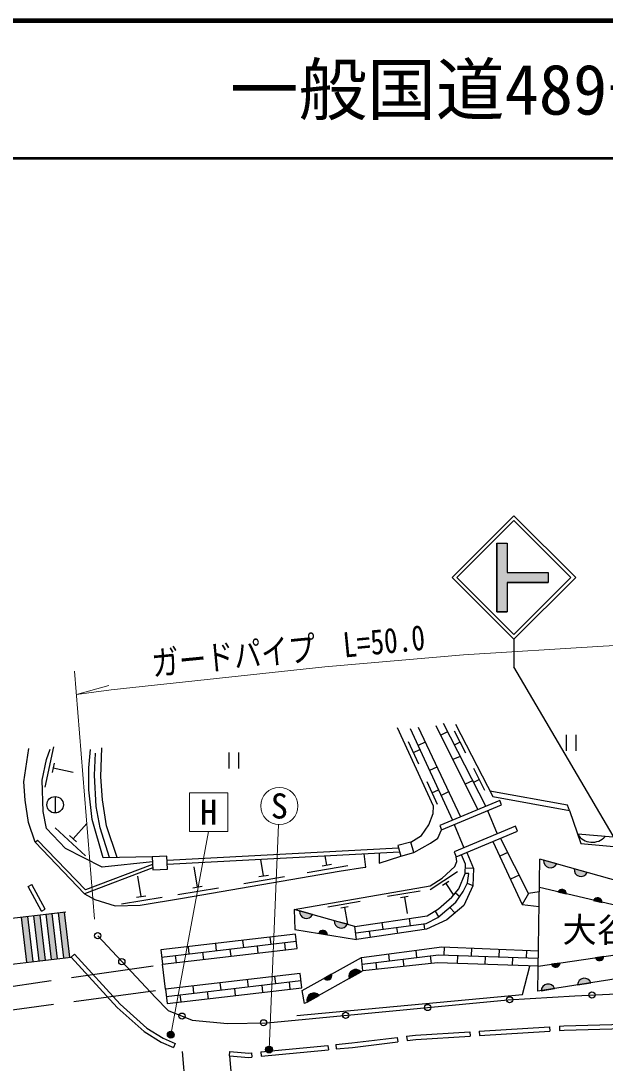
# Model space of a CAD drawing. Units: millimetres at full size, sheet at 1:1000; details may follow other scales. Extents: x 40000 to 680000, y 20000 to 380000.
# Drawn here: x 201520 to 244062, y 304049 to 380000 of the extents above; entities that cross this region are included whole.
import ezdxf
from ezdxf.enums import TextEntityAlignment as Align

# ---------------------------------------------------------------- set-up
doc = ezdxf.new("R2010")
doc.units = ezdxf.units.MM
doc.header["$LTSCALE"] = 1000
doc.linetypes.add('DASHED', pattern=[7.5, 6, -1.5])
for name, color, linetype, lineweight in [('M-BGD', 7, 'Continuous', 25), ('M-STR-HTXT', 7, 'Continuous', 13), ('M-STR-STRC', 7, 'Continuous', 25), ('M-TTL', 2, 'Continuous', 140), ('M-TTL-LINE', 7, 'Continuous', 50)]:
    doc.layers.add(name, color=color, linetype=linetype, lineweight=lineweight)
doc.layers.add('M-BMK-HTXT', color=7, linetype='Continuous')
doc.layers.add('M-TTL-TXT', color=7, linetype='Continuous')
doc.styles.add('ＭＳ ゴシック', font='')
doc.styles.get('ＭＳ ゴシック').set_extended_font_data('MS Gothic')

msp = doc.modelspace()

# ---------------------------------------------------------------- hatches: boundary and pattern name
at = {"layer": 'M-BGD'}
for points in [[(240536, 318565, -0.82183), (239583, 318835)], [(242756, 317935, -0.82183), (241803, 318206)], [(241229, 316378), (240620, 316522, -0.84072)], [(243225, 315907), (243834, 315764, 0.84072)], [(222758, 314873, -0.82183), (221803, 315139)], [(223216, 313510), (223834, 313411, 0.84072)], [(225297, 314165, -0.82183), (224342, 314431)], [(243970, 311827), (243351, 311734, 0.84072)], [(225422, 310211, -0.82183), (226287, 310696)], [(240156, 311253), (240775, 311346, -0.84072)], [(224143, 310531), (223596, 310227, 0.84072)], [(242052, 309751, -0.82183), (243031, 309907)], [(222369, 308499, -0.82183), (223233, 308984)], [(239400, 309328, -0.82183), (240379, 309484)]]:
    msp.add_hatch(color=256, dxfattribs=at).paths.add_polyline_path(points)
at = {"layer": 'M-STR-STRC'}
for points in [[(236168, 336939), (236918, 336939), (236918, 339064), (239918, 339064), (239918, 339814), (236918, 339814), (236918, 341939), (236168, 341939)], [(201997, 314738), (201550, 314686), (201937, 311399), (202384, 311451)], [(202831, 311504), (203278, 311556), (202891, 314844), (202444, 314791)], [(203785, 314949), (203338, 314896), (203725, 311609), (204172, 311662)], [(204678, 315054), (204231, 315001), (204618, 311714), (205065, 311767)], [(212657, 306244, -1), (212218, 306004, -1)], [(219811, 305162, -1), (219372, 304923, -1)]]:
    msp.add_hatch(color=256, dxfattribs=at).paths.add_polyline_path(points)

# ---------------------------------------------------------------- linework, layer by layer
at = {"layer": 'M-BGD'}
for p, q in [((229865, 328446), (232955, 321747)), ((230442, 328539), (233529, 321987)), ((231739, 328664), (234800, 322518)), ((232587, 328185), (232091, 327956)), ((232267, 328813), (235363, 322753)), ((233923, 326638), (233104, 328241)), ((229729, 327493), (230481, 325857)), ((230963, 327435), (230442, 327195)), ((233514, 327440), (233081, 327219)), ((241228, 327976), (241228, 326802)), ((241928, 327976), (241928, 326802)), ((203892, 327094), (203263, 324160)), ((216657, 326688), (216657, 325514)), ((217357, 326688), (217357, 325514)), ((230105, 326675), (230581, 326894)), ((203944, 325906), (203797, 325222)), ((233498, 326402), (232983, 326165)), ((203871, 325564), (205337, 325249)), ((231815, 325626), (231279, 325379)), ((235311, 323922), (234492, 325525)), ((231076, 324564), (231827, 322929)), ((234409, 324620), (233875, 324374)), ((234902, 324723), (234469, 324502)), ((231451, 323747), (231931, 323967)), ((232667, 323817), (232117, 323563)), ((204013, 323478), (204013, 322278)), ((235500, 322451), (236209, 320754)), ((205322, 320402), (206335, 321508)), ((233071, 321436), (233780, 319739)), ((204013, 321194), (206225, 319167)), ((205064, 320638), (205580, 320165)), ((202567, 320141), (202739, 320307)), ((211091, 319081), (207506, 319017)), ((212161, 318849), (229018, 319746)), ((212177, 318537), (229101, 319438)), ((223800, 318486), (223686, 319150)), ((236975, 319397), (236383, 319121)), ((214381, 316878), (214128, 318356)), ((219194, 317700), (218989, 318899)), ((222372, 317938), (225329, 318443)), ((223455, 318427), (224145, 318545)), ((233883, 318273), (234472, 318264)), ((239154, 309289), (239304, 318914)), ((245985, 317020), (239304, 318914)), ((240536, 318565), (239583, 318835)), ((210278, 316191), (210032, 317670)), ((217766, 317151), (220723, 317656)), ((218849, 317641), (219539, 317759)), ((233321, 317999), (231319, 316675)), ((237809, 317755), (237161, 317452)), ((242756, 317935), (241803, 318206)), ((202042, 316913), (202320, 317065)), ((203022, 315119), (202042, 316913)), ((203300, 315271), (202320, 317065)), ((212953, 316329), (215910, 316834)), ((214036, 316819), (214726, 316937)), ((232686, 317291), (232219, 316983)), ((232452, 317137), (233017, 316283)), ((234025, 317162), (234426, 316996)), ((245895, 315278), (239271, 316840)), ((208847, 315649), (211806, 316140)), ((209932, 316133), (210623, 316248)), ((230587, 316590), (228222, 316181)), ((229721, 316196), (229170, 316101)), ((229446, 316149), (229650, 314966)), ((233162, 316456), (233479, 316192)), ((238491, 316414), (238024, 315604)), ((240620, 316522), (241229, 316378)), ((203022, 315119), (203300, 315271)), ((225830, 314017), (221412, 315248)), ((226225, 315836), (223860, 315427)), ((225360, 315443), (224808, 315348)), ((225084, 315395), (225296, 314165)), ((232762, 315403), (233118, 314997)), ((243225, 315907), (243834, 315764)), ((222758, 314873), (221803, 315139)), ((229789, 314589), (229865, 314067)), ((231676, 315131), (231937, 314707)), ((225297, 314165), (224342, 314431)), ((227810, 314303), (227882, 313805)), ((228873, 313936), (228937, 313498)), ((230856, 314198), (230916, 313784)), ((211771, 311774), (221573, 312928)), ((217669, 312998), (217730, 312475)), ((219655, 313232), (219716, 312709)), ((223216, 313510), (223834, 313411)), ((226890, 313674), (226957, 313212)), ((213696, 312531), (213758, 312008)), ((215682, 312765), (215744, 312241)), ((216737, 312358), (216799, 311835)), ((218723, 312592), (218785, 312069)), ((220710, 312826), (220771, 312303)), ((230268, 312267), (230333, 311749)), ((232340, 312512), (232320, 311933)), ((234339, 312427), (234319, 311864)), ((236337, 312343), (236318, 311794)), ((238335, 312259), (238317, 311725)), ((205190, 311781), (205426, 311997)), ((212764, 311891), (212826, 311368)), ((214751, 312125), (214812, 311602)), ((226416, 310768), (226311, 311740)), ((228286, 312003), (228348, 311501)), ((229340, 311625), (229407, 311090)), ((231325, 311873), (231396, 311304)), ((233320, 311898), (233299, 311305)), ((235318, 311829), (235298, 311238)), ((237317, 311760), (237297, 311171)), ((239182, 311107), (245955, 312125)), ((243970, 311827), (243351, 311734)), ((212046, 309439), (211833, 311251)), ((225422, 310211), (226287, 310696)), ((227356, 311378), (227418, 310876)), ((240775, 311346), (240156, 311253)), ((212108, 308916), (221910, 310070)), ((216019, 309907), (216080, 309384)), ((218005, 310140), (218066, 309617)), ((219991, 310374), (220053, 309851)), ((221046, 309968), (221107, 309445)), ((224143, 310531), (223596, 310227)), ((245929, 310369), (239154, 309289)), ((242052, 309751), (243031, 309907)), ((214032, 309673), (214094, 309150)), ((215087, 309267), (215149, 308744)), ((217073, 309501), (217135, 308977)), ((219060, 309734), (219121, 309211)), ((239400, 309328), (240379, 309484)), ((213101, 309033), (213162, 308510)), ((222369, 308499), (223233, 308984)), ((234213, 306340), (234233, 306021)), ((234893, 306382), (240010, 306697)), ((234893, 306382), (234913, 306063)), ((234913, 306063), (240030, 306378)), ((240010, 306697), (240030, 306378)), ((240730, 306742), (240750, 306423)), ((212758, 305476), (212629, 305183)), ((218996, 304865), (223880, 305346)), ((223880, 305346), (223911, 305028)), ((224449, 305402), (224480, 305084)), ((228921, 305930), (228960, 305613)), ((229598, 306015), (229638, 305698)), ((216707, 304587), (216737, 304906)), ((218305, 304797), (218336, 304478)), ((218996, 304865), (219027, 304547)), ((219027, 304547), (223911, 305028))]:
    msp.add_line(p, q, dxfattribs=at)
at = {"layer": 'M-BGD', "linetype": 'DASHED'}
for p, q in [((182943, 307035), (211833, 311251)), ((183089, 305537), (212046, 309439))]:
    msp.add_line(p, q, dxfattribs=at)
at = {"layer": 'M-BGD'}
for points in [[(229919, 320158), (230690, 320649), (231215, 321407), (231537, 322229), (231566, 322778), (228947, 328475)], [(233178, 328756), (235880, 323468), (241461, 322464), (242301, 320058)], [(202567, 320141), (202085, 321573), (201824, 323217), (201734, 324547), (202090, 326986)], [(211108, 318712), (207441, 318326), (204766, 319690), (203386, 321145), (203142, 322380), (203066, 324672), (203391, 326187), (203656, 326931)], [(207506, 319017), (206713, 321809), (206476, 323974), (206459, 325576), (206590, 326906)], [(207978, 319026), (207301, 321207), (207009, 322754), (206880, 325038), (206959, 326642)], [(208544, 319036), (207759, 321339), (207473, 323240), (207336, 324905), (207424, 327034)], [(241461, 322464), (241330, 322839), (235678, 323864)], [(230125, 319389), (231338, 320086), (231871, 320441), (232154, 321053)], [(289688, 315308), (288612, 315525), (286256, 316497), (284569, 317712), (282956, 318520), (280736, 319325), (278700, 319704), (267528, 317254), (258613, 318773), (253169, 319587), (244642, 320521), (242067, 320727)], [(211128, 318281), (206163, 316393), (202567, 320141)], [(211116, 318532), (206226, 316673), (202739, 320307)], [(235882, 320195), (238024, 315604), (239250, 315471)], [(239266, 316525), (238491, 316414), (236449, 320432)], [(242301, 320058), (250564, 319294), (258641, 318129), (267617, 316647), (278779, 318564), (286282, 315544), (289250, 315007), (289688, 315308)], [(206163, 316393), (206912, 315963), (208393, 315506), (210202, 315570), (213285, 316082), (224699, 318031), (226557, 318322), (226644, 318333), (226506, 319300)], [(221412, 315248), (231312, 316958), (232187, 317537), (233122, 318368), (233261, 318750), (233216, 319081)], [(233997, 319407), (234486, 318229), (234426, 316979), (233770, 315548), (232530, 314500), (231059, 313805), (225967, 313069), (225830, 314017)], [(225830, 314017), (231106, 314780), (231924, 315284), (232896, 316137), (233415, 316761), (233877, 317878), (233887, 318538), (233595, 319239)], [(227617, 319359), (227612, 318630), (229182, 319136)], [(225899, 313543), (231026, 314220), (231888, 314665), (233202, 315776), (233722, 316559), (234038, 317188), (234142, 317864), (233877, 317878)], [(221412, 315248), (221460, 313792), (225967, 313069)], [(207115, 313333), (211314, 308827), (212247, 307881), (213995, 307184), (216561, 306938), (219443, 306994), (236966, 308658), (241859, 308943), (245884, 309157), (255096, 309120)], [(226311, 311740), (232160, 312519), (239199, 312222)], [(205190, 311781), (208524, 308116), (210504, 306354), (211734, 305576), (212629, 305183)], [(205426, 311997), (208749, 308343), (210697, 306610), (211885, 305859), (212758, 305476)], [(226416, 310768), (222167, 308386), (221994, 309334), (226311, 311740)], [(226364, 311254), (231917, 311947), (239191, 311695)], [(221618, 307519), (238049, 309057), (238584, 311127)], [(239182, 311107), (231861, 311354), (226416, 310768)], [(240730, 306742), (241064, 306762), (245421, 306887)], [(229598, 306015), (230249, 306096), (234213, 306340)], [(240750, 306423), (241079, 306443), (245430, 306567)], [(224449, 305402), (225624, 305518), (228921, 305930)], [(224480, 305084), (225659, 305201), (228960, 305613)], [(229638, 305698), (230279, 305778), (234233, 306021)], [(216707, 304587), (218111, 304456), (218336, 304478)], [(216737, 304906), (218110, 304777), (218305, 304797)]]:
    msp.add_lwpolyline(points, dxfattribs=at)
for points in [[(232154, 321053), (236520, 322877), (236392, 323183), (232027, 321359)], [(233216, 319081), (237680, 320946), (237530, 321306), (233066, 319441)], [(229182, 319136), (230125, 319389), (229919, 320158), (228976, 319905)], [(211134, 318145), (212191, 318193), (212148, 319129), (211091, 319081)], [(211833, 311251), (221635, 312404), (221512, 313451), (211710, 312297)], [(212169, 308393), (221971, 309547), (221848, 310593), (212046, 309439)]]:
    msp.add_lwpolyline(points, close=True, dxfattribs=at)
for centre, radius in [((204013, 322878), 600), ((207115, 313333), 225), ((208871, 311448), 225), ((243100, 309009), 225), ((237110, 308666), 225), ((213258, 307478), 225), ((225163, 307537), 225), ((231136, 308104), 225), ((219189, 306989), 225)]:
    msp.add_circle(centre, radius, dxfattribs=at)
for centre, radius, start, end in [((243124, 321395), 1250, 212.28189, 318.5421), ((240086, 318794), 505, 175.3402, 332.99839), ((242306, 318165), 505, 175.3402, 332.99839), ((240912, 316397), 318, 356.61859, 156.83633), ((243517, 315782), 318, 356.61859, 156.83633), ((222307, 315100), 505, 175.59491, 333.2531), ((223516, 313407), 318, 0.77714, 160.99487), ((224846, 314393), 505, 175.59491, 333.2531), ((243652, 311834), 318, 198.43816, 358.65589), ((225902, 310368), 505, 40.44651, 198.1047), ((240457, 311354), 318, 198.43816, 358.65589), ((223843, 310427), 318, 219.01977, 19.2375), ((242557, 309732), 505, 20.23047, 177.88866), ((222849, 308656), 505, 40.44651, 198.1047), ((239905, 309310), 505, 20.23047, 177.88866)]:
    msp.add_arc(centre, radius, start, end, dxfattribs=at)
at = {"layer": 'M-STR-HTXT'}
for p, q in [((206875, 314534), (205433, 332616)), ((205568, 330919), (207936, 331568)), ((219591, 305043), (220284, 321440)), ((212437, 306124), (215194, 320931))]:
    msp.add_line(p, q, dxfattribs=at)
msp.add_lwpolyline([(205568, 330919), (208095, 331244), (223661, 332939), (233753, 333811), (243908, 334432), (251593, 334883), (254313, 334965)], dxfattribs=at)
msp.add_lwpolyline([(213787, 323743), (216600, 323743), (216600, 320931), (213787, 320931)], close=True, dxfattribs=at)
msp.add_circle((220341, 322789), 1350, dxfattribs=at)
at = {"layer": 'M-STR-STRC'}
for p, q in [((232919, 339440), (237419, 343940)), ((233272, 339440), (237419, 343586)), ((241919, 339439), (237419, 343940)), ((241565, 339439), (237419, 343586)), ((236168, 341939), (236918, 341939)), ((236168, 341939), (236168, 336939)), ((236918, 341939), (236918, 339814)), ((236918, 339814), (239918, 339814)), ((239918, 339814), (239918, 339064)), ((232919, 339440), (237419, 334939)), ((233272, 339440), (237419, 335293)), ((236918, 339064), (239918, 339064)), ((236918, 339064), (236918, 336939)), ((237419, 335293), (241565, 339439)), ((237419, 334939), (241919, 339439)), ((236168, 336939), (236918, 336939)), ((237419, 334939), (237419, 332939)), ((252464, 307254), (237419, 332939)), ((192305, 313598), (204803, 315069)), ((201550, 314686), (201937, 311399)), ((201997, 314738), (202384, 311451)), ((202444, 314791), (202831, 311504)), ((202891, 314844), (203278, 311556)), ((203338, 314896), (203725, 311609)), ((203785, 314949), (204172, 311662)), ((204231, 315001), (204618, 311714)), ((204678, 315054), (205065, 311767)), ((192552, 310294), (205190, 311781)), ((213253, 304910), (214582, 290571)), ((216707, 304587), (217977, 290886))]:
    msp.add_line(p, q, dxfattribs=at)
msp.add_lwpolyline([(236168, 341939), (236918, 341939), (236918, 339814), (239918, 339814), (239918, 339064), (236918, 339064), (236918, 336939), (236168, 336939)], close=True, dxfattribs=at)
for centre in [(212437, 306124), (219591, 305043)]:
    msp.add_circle(centre, 250, dxfattribs=at)
at = {"layer": 'M-TTL'}
msp.add_line((680000, 380000), (40000, 380000), dxfattribs=at)
at = {"layer": 'M-TTL-LINE'}
msp.add_line((40000, 370000), (680000, 370000), dxfattribs=at)

# ---------------------------------------------------------------- texts
at = {"layer": 'M-BMK-HTXT', "style": 'ＭＳ ゴシック'}
msp.add_text('大谷川', height=1833, dxfattribs=at).set_placement((240952, 312305), align=Align.BOTTOM_LEFT)
at = {"layer": 'M-STR-HTXT', "style": 'ＭＳ ゴシック', "width": 0.8}
msp.add_text('ガードパイプ\u3000L=50.0 ', height=1833, rotation=5.532, dxfattribs=at).set_placement((221626, 332717), align=Align.BOTTOM_CENTER)
at = {"layer": 'M-STR-HTXT', "style": 'ＭＳ ゴシック'}
for s, p in [('S', (220341, 322789)), ('H', (215194, 322337))]:
    msp.add_text(s, height=1833, dxfattribs=at).set_placement(p, align=Align.MIDDLE_CENTER)
at = {"layer": 'M-TTL-TXT', "style": 'ＭＳ ゴシック'}
msp.add_text('一般国道489号', height=3666, dxfattribs=at).set_placement((216734, 375000), align=Align.MIDDLE_LEFT)

doc.saveas('drawing.dxf')
